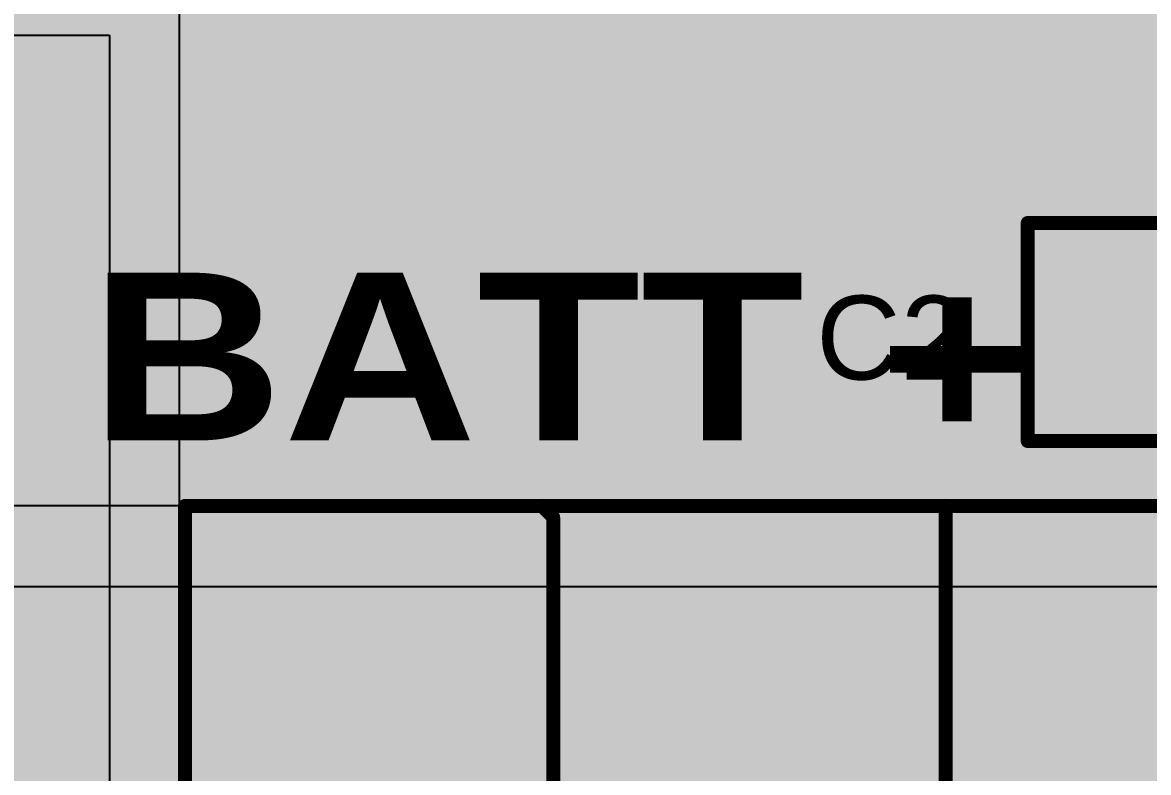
# Model space of a CAD drawing. Header units: inches. Extents: x -36 to 349, y -11 to 240.
# Drawn here: x 122.46 to 132.7, y 5.37 to 12.19 of the extents above; entities that cross this region are included whole.
import ezdxf

# ---------------------------------------------------------------- set-up
doc = ezdxf.new("R2010")
doc.units = ezdxf.units.IN
for name, color, linetype in [('Bottom Layer', 5, 'Continuous'), ('Layer 2', 76, 'Continuous'), ('Top Layer', 1, 'Continuous'), ('Top Overlay', 2, 'Continuous'), ('Top Paste', 8, 'Continuous'), ('Top Solder', 216, 'Continuous')]:
    doc.layers.add(name, color=color, linetype=linetype)
doc.styles.add('Arial', font='', dxfattribs={"height": 0.2})
doc.styles.add('Arial Black_Bold', font='', dxfattribs={"height": 0.2})
doc.styles.get('Arial').set_extended_font_data('Arial')
doc.styles.get('Arial Black_Bold').set_extended_font_data('Arial Black', bold=True)

# ---------------------------------------------------------------- blocks, each defined once
blk = doc.blocks.new('DB135_10_16_2P_GN_P_346')
at = {"layer": 'Top Overlay'}
for points in [[(10.16, 7.38, 0.127, 0.127, 0), (10.16, -11.32, 0.127, 0.127, 0)], [(3.246, -7.93, 0.127, 0.127, 0), (3.246, -11.321, 0.127, 0.127, 0)], [(6.812, -7.955, 0.127, 0.127, 0), (6.812, -11.217, 0.127, 0.127, 0)], [(6.914, -11.321, 0.127, 0.127, 0), (6.812, -11.217, 0.127, 0.127, 0)], [(10.16, -11.32, 0.127, 0.127, 0), (-10.16, -11.32, 0.127, 0.127, 0)]]:
    blk.add_lwpolyline(points, format="xyseb", dxfattribs=at)
for points in [[(6.781, -11.217, 0.0635, 0.0635, 1), (6.844, -11.217, 0.0635, 0.0635, 1)], [(6.781, -11.217, 0.0635, 0.0635, 1), (6.844, -11.217, 0.0635, 0.0635, 1)], [(3.214, -11.321, 0.0635, 0.0635, 1), (3.278, -11.321, 0.0635, 0.0635, 1)], [(6.882, -11.321, 0.0635, 0.0635, 1), (6.946, -11.321, 0.0635, 0.0635, 1)], [(10.128, -11.32, 0.0635, 0.0635, 1), (10.192, -11.32, 0.0635, 0.0635, 1)], [(10.128, -11.32, 0.0635, 0.0635, 1), (10.192, -11.32, 0.0635, 0.0635, 1)]]:
    blk.add_lwpolyline(points, format="xyseb", close=True, dxfattribs=at)
blk = doc.blocks.new('C___1206_499')
at = {"layer": 'Top Layer'}
for points in [[(-2.032, 0.889), (-0.508, 0.889), (-0.508, -0.889), (-2.032, -0.889)], [(0.508, 0.889), (2.032, 0.889), (2.032, -0.889), (0.508, -0.889)]]:
    blk.add_hatch(color=1, dxfattribs=at).paths.add_polyline_path(points)
at = {"layer": 'Top Paste'}
for points in [[(-2.032, 0.889), (-0.508, 0.889), (-0.508, -0.889), (-2.032, -0.889)], [(0.508, 0.889), (2.032, 0.889), (2.032, -0.889), (0.508, -0.889)]]:
    blk.add_hatch(color=8, dxfattribs=at).paths.add_polyline_path(points)
at = {"layer": 'Top Solder'}
for points in [[(-2.1336, 0.9906), (-0.4064, 0.9906), (-0.4064, -0.9906), (-2.1336, -0.9906)], [(0.4064, 0.9906), (2.1336, 0.9906), (2.1336, -0.9906), (0.4064, -0.9906)]]:
    blk.add_hatch(color=216, dxfattribs=at).paths.add_polyline_path(points)
at = {"layer": 'Top Overlay'}
for points in [[(-0.6096, 0.9906, 0.127, 0.127, 0), (-2.1336, 0.9906, 0.127, 0.127, 0)], [(-2.1336, 0.9906, 0.127, 0.127, 0), (-2.1336, -0.9906, 0.127, 0.127, 0)], [(2.1336, 0.9906, 0.127, 0.127, 0), (0.6096, 0.9906, 0.127, 0.127, 0)], [(2.1336, 0.9906, 0.127, 0.127, 0), (2.1336, -0.9906, 0.127, 0.127, 0)], [(-0.6096, -0.9906, 0.127, 0.127, 0), (-2.1336, -0.9906, 0.127, 0.127, 0)], [(2.1336, -0.9906, 0.127, 0.127, 0), (0.6096, -0.9906, 0.127, 0.127, 0)]]:
    blk.add_lwpolyline(points, format="xyseb", dxfattribs=at)
for points in [[(-2.16535, 0.9906, 0.0635, 0.0635, 1), (-2.10185, 0.9906, 0.0635, 0.0635, 1)], [(-2.16535, 0.9906, 0.0635, 0.0635, 1), (-2.10185, 0.9906, 0.0635, 0.0635, 1)], [(-0.64135, 0.9906, 0.0635, 0.0635, 1), (-0.57785, 0.9906, 0.0635, 0.0635, 1)], [(0.57785, 0.9906, 0.0635, 0.0635, 1), (0.64135, 0.9906, 0.0635, 0.0635, 1)], [(2.10185, 0.9906, 0.0635, 0.0635, 1), (2.16535, 0.9906, 0.0635, 0.0635, 1)], [(2.10185, 0.9906, 0.0635, 0.0635, 1), (2.16535, 0.9906, 0.0635, 0.0635, 1)], [(-2.16535, -0.9906, 0.0635, 0.0635, 1), (-2.10185, -0.9906, 0.0635, 0.0635, 1)], [(-2.16535, -0.9906, 0.0635, 0.0635, 1), (-2.10185, -0.9906, 0.0635, 0.0635, 1)], [(-0.64135, -0.9906, 0.0635, 0.0635, 1), (-0.57785, -0.9906, 0.0635, 0.0635, 1)], [(0.57785, -0.9906, 0.0635, 0.0635, 1), (0.64135, -0.9906, 0.0635, 0.0635, 1)], [(2.10185, -0.9906, 0.0635, 0.0635, 1), (2.16535, -0.9906, 0.0635, 0.0635, 1)], [(2.10185, -0.9906, 0.0635, 0.0635, 1), (2.16535, -0.9906, 0.0635, 0.0635, 1)]]:
    blk.add_lwpolyline(points, format="xyseb", close=True, dxfattribs=at)

msp = doc.modelspace()

# ---------------------------------------------------------------- hatches: boundary and pattern name
at = {"layer": 'Bottom Layer'}
for points in [[(121.599, -10.592), (134.35, -10.592), (134.35, 16.688), (121.599, 16.688)], [(121.599, 8.576), (140.877, 8.576), (140.877, 16.688), (121.599, 16.688)]]:
    msp.add_hatch(color=5, dxfattribs=at).paths.add_polyline_path(points)

# ---------------------------------------------------------------- linework, layer by layer
at = {"layer": 'Layer 2'}
for p, q in [((153.962, 7.793), (95.564, 7.793)), ((104.3, 7.061), (153.232, 7.061))]:
    msp.add_line(p, q, dxfattribs=at)
at = {"layer": 'Top Layer'}
for p, q in [((123.885, -10.612), (123.885, 15.189)), ((110.27, 12.071), (123.25, 12.071)), ((123.25, 12.071), (123.25, -0.087))]:
    msp.add_line(p, q, dxfattribs=at)

# ---------------------------------------------------------------- block references
at = {"rotation": 180}
for name, p in [('C___1206_499', (133.731, 9.373)), ('DB135_10_16_2P_GN_P_346', (134.096, -3.528))]:
    msp.add_blockref(name, p, dxfattribs=at)

# ---------------------------------------------------------------- texts
at = {"layer": 'Top Overlay', "style": 'Arial Black_Bold'}
msp.add_text('BATT +', height=1.524, rotation=360, dxfattribs=at).set_placement((123.07, 8.388))
at = {"layer": 'Top Overlay', "style": 'Arial'}
msp.add_text('C2', height=0.762, dxfattribs=at).set_placement((129.674, 8.941))

doc.saveas('drawing.dxf')
